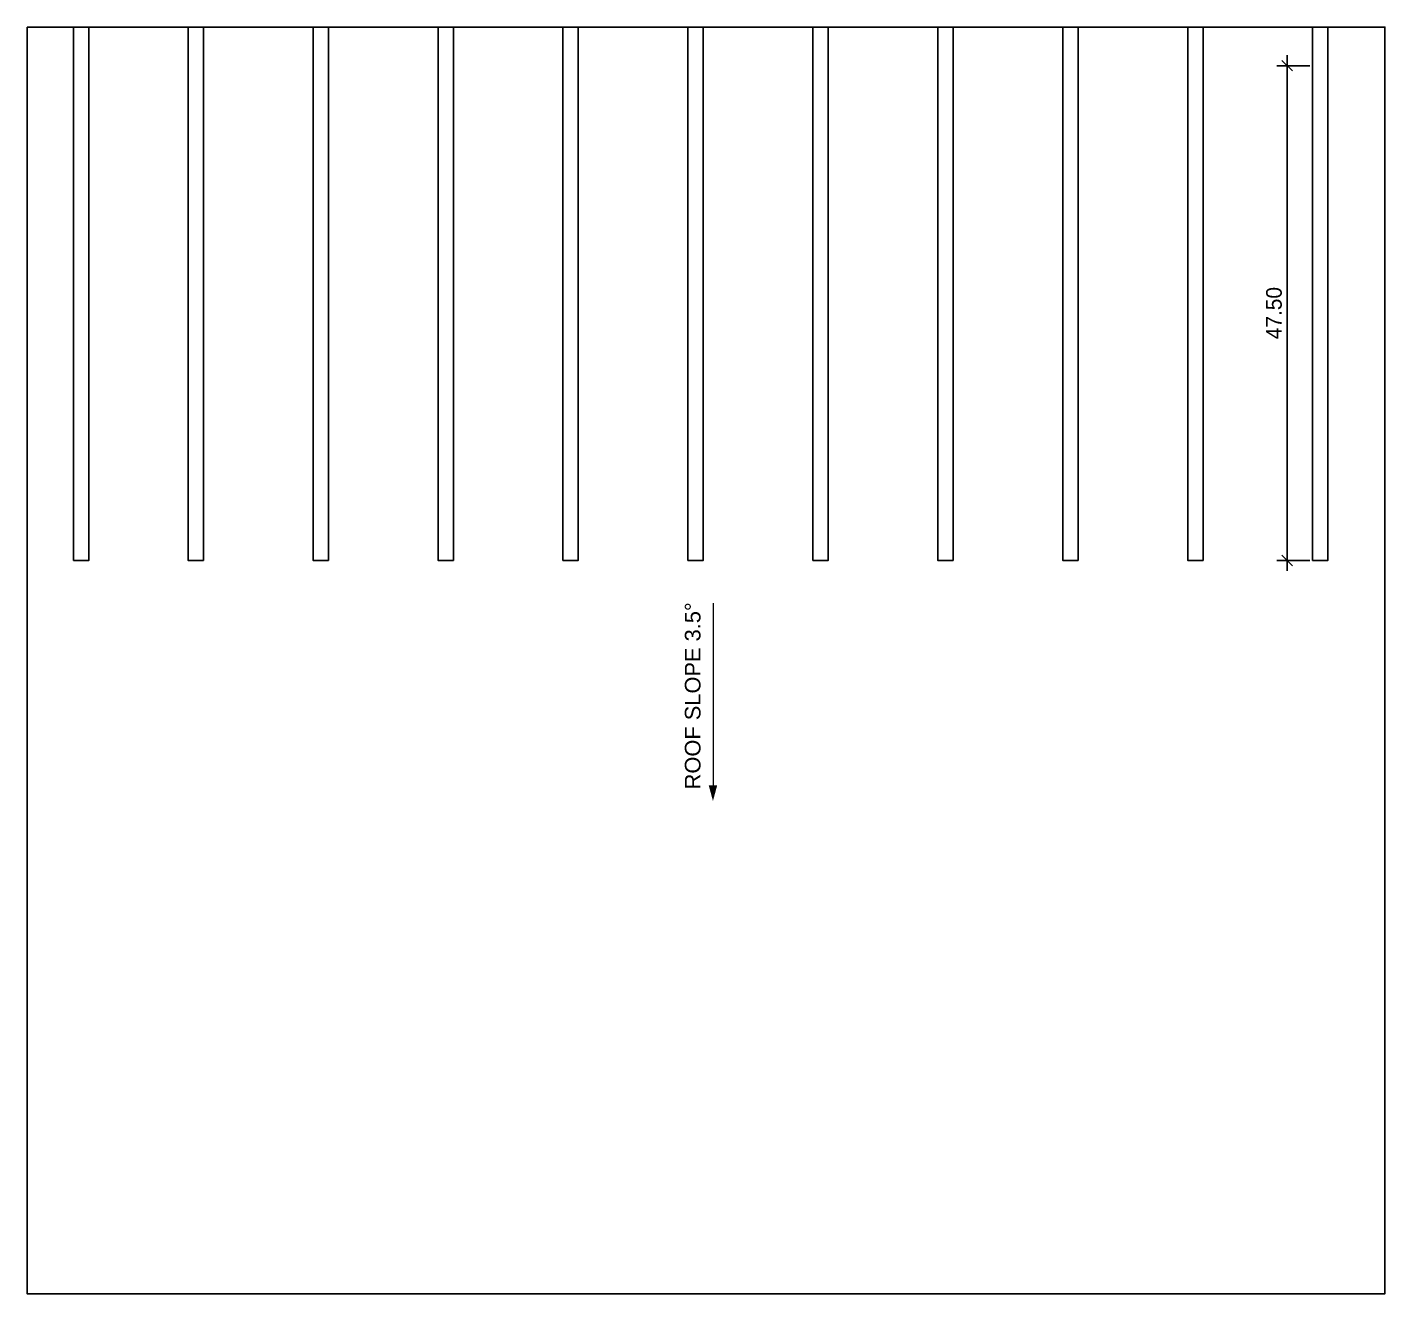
# Model space of a CAD drawing. Extents: x 692141 to 693595, y 1492301 to 1494225.
# Drawn here: x 693464.4 to 693594.8, y 1492974.8 to 1493096.4 of the extents above; entities that cross this region are included whole.
import ezdxf

# ---------------------------------------------------------------- set-up
doc = ezdxf.new("R2010")
doc.units = 0
doc.header["$MEASUREMENT"] = 0
for name, color, linetype in [('A-dimension', 1, 'Continuous'), ('Arrow dim', 2, 'Continuous'), ('Arrow dim2', 1, 'Continuous'), ('T3', 6, 'Continuous')]:
    doc.layers.add(name, color=color, linetype=linetype)
doc.styles.add('ARIAL', font='arial.ttf')
doc.styles.add('MASTER', font='CordiaUPC.ttf')
doc.dimstyles.new('1000-AA', dxfattribs={"dimtxt": 1.5, "dimasz": 1, "dimexe": 1, "dimexo": 1, "dimgap": 0.5, "dimtad": 1, "dimzin": 0, "dimdsep": 46, "dimtxsty": 'MASTER', "dimblk": 'J-02', "dimcen": 0.09, "dimdle": 1, "dimclrd": 1, "dimclre": 8, "dimclrt": 3, "dimadec": 0, "dimazin": 0, "dimtfac": 1, "dimtix": 1, "dimtmove": 2, "dimatfit": 3, "dimldrblk": 'DOT', "dimfxl": 1, "dimtolj": 1, "dimtzin": 0, "dimarcsym": 0})

# ---------------------------------------------------------------- blocks, each defined once
blk = doc.blocks.new('J-02')
at = {"layer": 'Arrow dim'}
blk.add_line((-0.5, -0.5), (0.5, 0.5), dxfattribs=at)
at = {"layer": 'Arrow dim2'}
for p, q in [((-1, 0), (1, 0)), ((0, -1), (0, 1))]:
    blk.add_line(p, q, dxfattribs=at)
blk = doc.blocks.new('*D878')
at = {"layer": 'A-dimension', "color": 8, "lineweight": -2, "transparency": 16777216}
for p, q in [((693587.57, 1493092.73), (693584.39, 1493092.73)), ((693587.57, 1493045.23), (693584.39, 1493045.23))]:
    blk.add_line(p, q, dxfattribs=at)
at = {"layer": 'A-dimension', "color": 1, "lineweight": -2, "transparency": 16777216}
blk.add_line((693585.39, 1493091.73), (693585.39, 1493046.23), dxfattribs=at)
at = {"layer": 'Defpoints', "color": 0, "transparency": 16777216}
for p in [(693588.57, 1493092.73), (693585.39, 1493045.23), (693588.57, 1493045.23)]:
    blk.add_point(p, dxfattribs=at)
at = {"layer": 'A-dimension', "color": 1, "lineweight": -2, "transparency": 16777216}
for p, rotation in [((693585.39, 1493092.73), 90), ((693585.39, 1493045.23), 270)]:
    blk.add_blockref('J-02', p, dxfattribs=dict(at, rotation=rotation))
at = {"layer": 'A-dimension', "color": 3, "transparency": 16777216, "insert": (693584.13, 1493068.98), "char_height": 1.5, "attachment_point": 5, "rotation": 90, "style": 'MASTER'}
blk.add_mtext('\\A1;47.50', dxfattribs=at)
blk = doc.blocks.new('_Dot')
at = {"color": 0, "linetype": 'ByBlock', "lineweight": -2}
blk.add_line((-0.5, 0), (-1, 0), dxfattribs=at)
at = {"color": 0, "linetype": 'ByBlock', "const_width": 0.5}
blk.add_lwpolyline([(-0.25, 0, 1), (0.25, 0, 1)], format="xyb", close=True, dxfattribs=at)

msp = doc.modelspace()

# ---------------------------------------------------------------- hatches: boundary and pattern name
at = {"layer": 'T3', "linetype": 'Continuous', "lineweight": 0}
msp.add_hatch(color=256, dxfattribs=at).paths.add_polyline_path([(693530.241, 1493022.135), (693530.643, 1493023.635), (693529.839, 1493023.635)], flags=0)

# ---------------------------------------------------------------- linework, layer by layer
at = {"layer": 'A-dimension'}
for points in [[(693464.373, 1493096.432), (693594.773, 1493096.432), (693594.773, 1492974.832), (693464.373, 1492974.832)], [(693468.837, 1493096.432), (693470.309, 1493096.432), (693470.309, 1493045.232), (693468.837, 1493045.232)], [(693479.837, 1493096.432), (693481.309, 1493096.432), (693481.309, 1493045.232), (693479.837, 1493045.232)], [(693491.837, 1493096.432), (693493.309, 1493096.432), (693493.309, 1493045.232), (693491.837, 1493045.232)], [(693503.837, 1493096.432), (693505.309, 1493096.432), (693505.309, 1493045.232), (693503.837, 1493045.232)], [(693515.837, 1493096.432), (693517.309, 1493096.432), (693517.309, 1493045.232), (693515.837, 1493045.232)], [(693527.837, 1493096.432), (693529.309, 1493096.432), (693529.309, 1493045.232), (693527.837, 1493045.232)], [(693539.837, 1493096.432), (693541.309, 1493096.432), (693541.309, 1493045.232), (693539.837, 1493045.232)], [(693551.837, 1493096.432), (693553.309, 1493096.432), (693553.309, 1493045.232), (693551.837, 1493045.232)], [(693563.837, 1493096.432), (693565.309, 1493096.432), (693565.309, 1493045.232), (693563.837, 1493045.232)], [(693575.837, 1493096.432), (693577.309, 1493096.432), (693577.309, 1493045.232), (693575.837, 1493045.232)], [(693587.837, 1493096.432), (693589.309, 1493096.432), (693589.309, 1493045.232), (693587.837, 1493045.232)]]:
    msp.add_lwpolyline(points, close=True, dxfattribs=at)
at = {"layer": 'T3', "linetype": 'Continuous', "lineweight": 0}
msp.add_lwpolyline([(693530.285, 1493023.555), (693530.285, 1493041.134)], dxfattribs=at)

# ---------------------------------------------------------------- texts
at = {"layer": 'T3', "linetype": 'Continuous', "lineweight": 0, "insert": (693527.542, 1493023.261), "char_height": 1.5, "width": 26.20214, "attachment_point": 1, "rotation": 90, "line_spacing_factor": 1.604905, "style": 'ARIAL'}
msp.add_mtext('ROOF SLOPE 3.5°', dxfattribs=at)

# ---------------------------------------------------------------- dimensions: what is measured, and where the dimension line sits
at = {"layer": 'A-dimension'}
dim = msp.add_linear_dim(base=(693585.389, 1493045.232), p1=(693588.573, 1493092.732), p2=(693588.573, 1493045.232), angle=90, dimstyle='1000-AA', override={"dimfxl": 0.18}, dxfattribs=at)
dim.commit()
dim.dimension.update_dxf_attribs({"geometry": '*D878', "text_midpoint": (693584.127, 1493068.982)})

doc.saveas('drawing.dxf')
